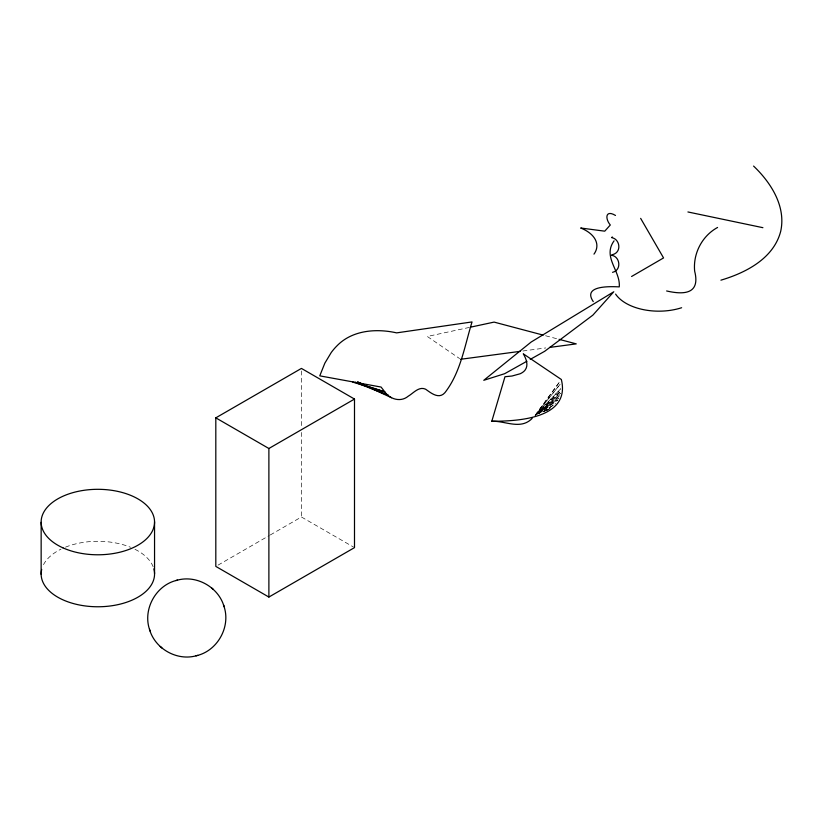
<?xml version="1.0" encoding="UTF-8"?>
<svg xmlns="http://www.w3.org/2000/svg" width="823" height="823" viewBox="0 0 823 823"><rect width="100%" height="100%" fill="white"/><g stroke="black" fill="none" stroke-linecap="round" stroke-linejoin="round"><path stroke-width="0.62" stroke-dasharray="4.12 3.09" d="M535.526 415.008L559.866 381.533L535.454 414.905L560.298 384.053L534.713 415.913M535.619 414.977L560.741 388.775L535.639 414.895M535.866 414.843L560.658 391.059L535.804 414.946M536.03 414.926L560.473 393.209L537.851 413.341M538.263 413.362L560.041 395.338L536.452 414.751M538.551 413.485L558.519 398.095L538.623 413.362M539.044 413.516L557.727 400.029L539.127 413.383M543.89 411.202L555.731 403.609M542.892 411.798L555.741 403.589M543.89 411.706L550.289 407.817M544.559 411.243L550.062 407.93M218.033 565.134L269.183 535.598M270.294 534.96L301.424 516.988L353.396 546.986M546.565 410.605L550.926 408.095M546.307 410.656L549.661 408.753M469.357 327.42L427.302 336.473L459.594 358.571M522.893 350.989L545.762 347.944M545.598 335.753L557.86 339.004M301.424 370.978L301.424 427.332M301.424 432.456L301.424 516.988M43.516 564.66A56.705 32.735 0 0 1 61.015 549.147M65.49 547.151A56.705 32.735 0 0 1 130.538 547.274M134.982 549.291A56.705 32.735 0 0 1 153.212 566.934"/><path stroke-width="1.23" d="M491.804 421.263L504.972 376.739L512.019 376.018L520.043 373.796A16.645 9.609 0 0 0 525.012 370.196C528.85 365.227 526.103 358.561 523.284 353.818L561.348 379.496C570.895 418.712 517.492 421.263 491.804 421.263C505.229 420.697 520.712 430.244 532.193 418.372M614.071 240.82C602.282 257.167 620.665 270.705 619.256 286.888C610.625 286.445 582.067 285.242 593.26 301.588M611.674 237.394L612.435 237.003M611.674 255.079L612.384 254.708M717.584 227.457C702.06 235.903 692.915 253.607 694.653 271.127C700.352 293.482 685.065 295.21 666.62 290.961M631.591 276.487L663.554 257.928L640.644 218.362M215.811 417.847L301.424 368.416L354.497 399.062L354.497 547.624L268.884 597.056L215.811 566.409L215.811 417.847L268.884 448.494L354.497 399.062M526.895 361.256L504.664 373.693L483.77 380.308L531.164 342.029L613.793 291.764L592.879 315.127L544.672 351.298L530.228 359.384M612.538 272.331C621.921 270.201 620.079 256.488 611.684 255.315M612.435 254.688C622.198 252.301 619.894 238.927 611.726 237.662M720.917 280.17C745.854 272.783 773.754 258.473 780.729 231.201C786.14 206.275 770.884 182.562 753.58 166.071M176.503 580.39C155.629 585.482 142.492 609.74 149.714 630.006M197.057 655.55C217.93 650.458 231.068 626.21 223.846 605.944M176.935 580.277C196.45 574.608 218.651 587.159 224.082 606.674M149.477 629.266C154.909 648.781 177.11 661.332 196.625 655.674M175.834 580.565L177.531 580.112M196.028 655.828L197.726 655.375M470.602 327.153L494.098 322.102L543.149 335.105M460.633 359.281L520.342 351.328M549.569 347.429L576.254 343.88L559.084 339.333M687.925 211.964L762.911 227.683M352.841 382.15L384.752 391.81C389.979 399.33 400.76 402.488 408.177 396.244C413.434 393.178 418.886 386.08 425.625 389.207C431.098 393.085 438.834 399.525 444.883 392.715C460.664 372.51 464.625 345.855 472.042 321.937L396.635 332.873C376.245 328.295 352.141 330.105 336.874 345.938A36.407 21.017 -60 0 0 331.237 352.522L324.859 363.138L319.766 375.854L381.08 387.057L384.752 391.81L355.197 382.284L388.23 395.328L368.879 386.892M615.481 215.451C605.399 209.381 604.936 218.661 610.296 224.998L604.751 231.17L580.678 228.002A37.405 21.604 0 0 1 593.98 254.132M364.332 384.907L357.501 381.923L364.301 385.082M366.574 386.141L391.532 397.735M211.552 587.879L212.365 588.589M212.519 588.723L213.363 589.463M160.197 646.477L161.041 647.228M161.195 647.351L162.008 648.071M223.496 604.895L223.733 605.625M149.827 630.325L150.064 631.046M268.884 448.494L268.884 597.056M154.549 521.751L154.549 573.734M41.15 522.348L41.15 574.331M153.839 568.858A56.705 32.735 0 0 1 98.369 606.767A56.705 32.735 0 0 1 41.706 569.444M681.629 307.73A46.438 26.809 0 0 1 615.594 294.089M62.898 547.83A56.705 32.735 0 0 0 153.994 526.627A56.705 32.735 0 0 0 76.662 491.681A56.705 32.735 0 0 0 62.898 547.83"/></g></svg>
